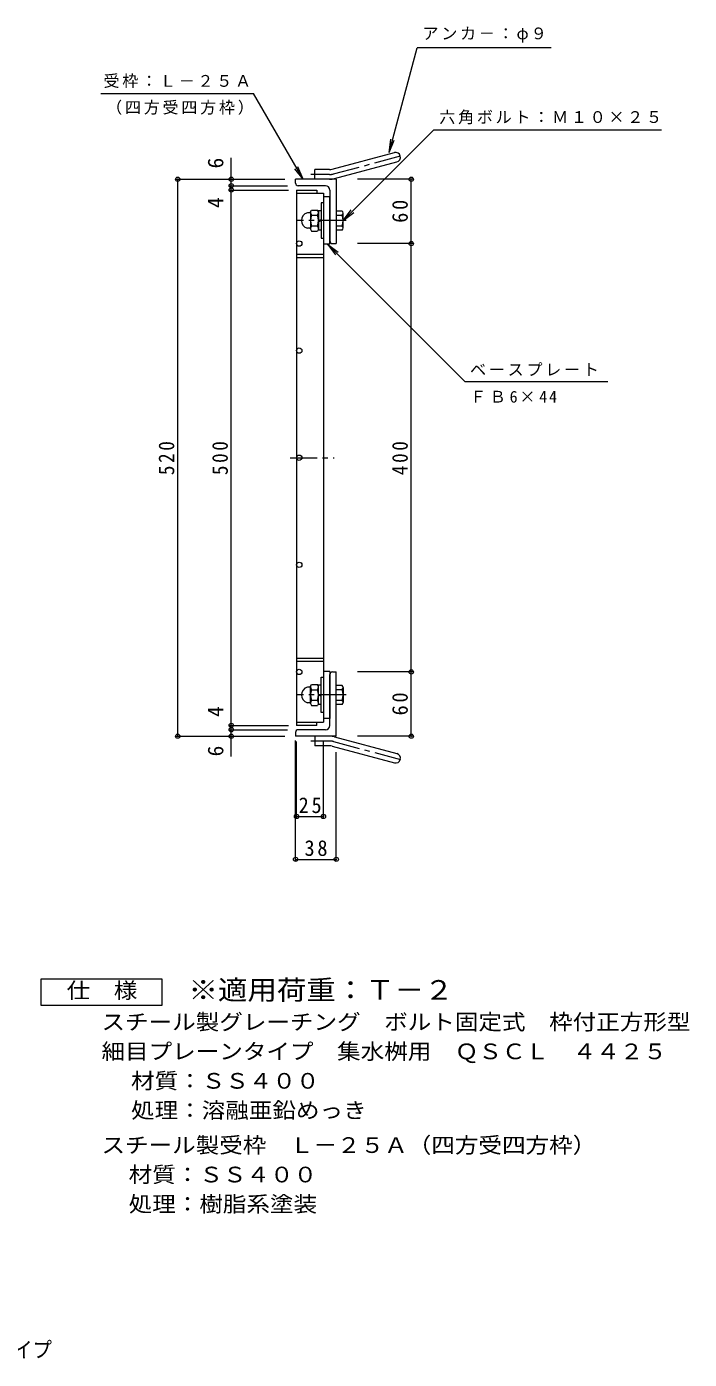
# Model space of a CAD drawing. Units: millimetres at full size, sheet at 1:5. Extents: x -806 to 798, y -688 to 645.
# Drawn here: x 179 to 798, y -664 to 581 of the extents above; entities that cross this region are included whole.
import ezdxf
from ezdxf.enums import TextEntityAlignment as Align

# ---------------------------------------------------------------- set-up
doc = ezdxf.new("R2010")
doc.units = ezdxf.units.MM
doc.header["$LTSCALE"] = 5
doc.header["$PDMODE"] = 32
doc.header["$PDSIZE"] = 4
doc.linetypes.add('CHAIN1', pattern=[8, 5, -1, 1, -1])
for name, color, linetype, lineweight in [('E-1', 2, 'Continuous', 9), ('E-2', 3, 'Continuous', 9), ('E-4', 7, 'Continuous', 9), ('E-5', 7, 'Continuous', 9), ('F-5_F-5ﾚｲﾔ', 2, 'Continuous', 9)]:
    doc.layers.add(name, color=color, linetype=linetype, lineweight=lineweight)
doc.styles.add('ＭＳ ゴシック', font='')
doc.styles.get('ＭＳ ゴシック').set_extended_font_data('MS Gothic')

msp = doc.modelspace()

# ---------------------------------------------------------------- linework, layer by layer
at = {"layer": 'E-1'}
for p, q in [((454.352, 416.003), (454.352, 383.003)), ((456.352, 416.003), (454.352, 416.003)), ((443.566, 406.753), (441.431, 406.753)), ((443.999, 407.003), (445.335, 409.318)), ((444.351, 407.614), (444.351, 391.393)), ((445.335, 409.318), (450.868, 409.318)), ((445.335, 404.411), (450.868, 404.411)), ((451.852, 407.614), (450.868, 409.318)), ((451.852, 408.503), (451.852, 390.503)), ((454.352, 408.503), (451.852, 408.503)), ((451.852, 399.686), (454.352, 400.356)), ((451.852, 398.651), (454.352, 399.321)), ((474.008, 408.388), (468.352, 408.388)), ((468.352, 404.503), (474.008, 404.503)), ((474.751, 392.561), (474.751, 406.446)), ((443.566, 392.253), (441.431, 392.253)), ((445.335, 394.596), (450.868, 394.596)), ((451.852, 391.393), (450.868, 389.688)), ((454.352, 390.503), (451.852, 390.503)), ((468.352, 394.504), (474.008, 394.504)), ((474.008, 390.618), (468.352, 390.618)), ((454.352, 383.003), (456.352, 383.003)), ((443.566, -36.247), (441.431, -36.247)), ((444.351, -51.608), (444.351, -35.387)), ((451.852, -35.387), (450.868, -33.682)), ((451.852, -52.498), (451.852, -34.497)), ((454.352, -34.497), (451.852, -34.497)), ((454.352, -26.998), (456.352, -26.998)), ((454.352, -59.997), (454.352, -26.998)), ((474.008, -34.612), (468.352, -34.612)), ((474.751, -36.555), (474.751, -50.44)), ((445.335, -38.59), (450.868, -38.59)), ((445.335, -48.405), (450.868, -48.405)), ((451.852, -42.645), (454.352, -43.315)), ((451.852, -43.68), (454.352, -44.35)), ((468.352, -38.498), (474.008, -38.498)), ((468.352, -48.497), (474.008, -48.497)), ((443.566, -50.748), (441.431, -50.748)), ((443.999, -50.997), (445.335, -53.312)), ((445.335, -53.312), (450.868, -53.312)), ((451.852, -51.608), (450.868, -53.312)), ((454.352, -52.498), (451.852, -52.498)), ((456.352, -59.997), (454.352, -59.997)), ((474.008, -52.382), (468.352, -52.382))]:
    msp.add_line(p, q, dxfattribs=at)
at = {"layer": 'E-1', "linetype": 'CHAIN1'}
for p, q in [((477.791, 399.503), (431.974, 399.503)), ((477.791, -43.497), (431.974, -43.497))]:
    msp.add_line(p, q, dxfattribs=at)
at = {"layer": 'E-1'}
for points in [[(443.999, 392.003), (445.335, 389.688), (450.868, 389.688)], [(443.999, -35.997), (445.335, -33.682), (450.868, -33.682)]]:
    msp.add_lwpolyline(points, dxfattribs=at)
for centre, radius, start, end in [((443.352, 399.503), 7.5, 104.83513, 255.16487), ((443.566, 407.253), 0.5, 270, 329.99997), ((450.057, 407.614), 5.705, 180, 214.1543), ((457.081, 399.503), 12.729, 157.32364, 202.67636), ((446.146, 407.614), 5.705, 325.8457, 0), ((439.122, 399.503), 12.729, 337.32364, 22.67636), ((457.561, 399.503), 17.19, 343.09029, 16.90971), ((471.842, 406.446), 2.91, 318.12389, 41.8763), ((443.566, 391.753), 0.5, 30.00003, 90), ((450.057, 391.393), 5.705, 145.8457, 180), ((446.146, 391.393), 5.705, 0, 34.1543), ((471.842, 392.561), 2.91, 318.1237, 41.87611), ((443.352, -43.497), 7.5, 104.83513, 255.16487), ((443.566, -35.748), 0.5, 270, 329.99997), ((450.057, -35.387), 5.705, 180, 214.1543), ((446.146, -35.387), 5.705, 325.8457, 0), ((471.842, -36.555), 2.91, 318.12389, 41.8763), ((457.081, -43.497), 12.729, 157.32364, 202.67636), ((450.057, -51.608), 5.705, 145.8457, 180), ((439.122, -43.497), 12.729, 337.32364, 22.67636), ((446.146, -51.608), 5.705, 0, 34.1543), ((457.561, -43.497), 17.19, 343.09029, 16.90971), ((471.842, -50.44), 2.91, 318.1237, 41.87611), ((443.566, -51.247), 0.5, 30.00003, 90)]:
    msp.add_arc(centre, radius, start, end, dxfattribs=at)
at = {"layer": 'E-2'}
for p, q in [((431.352, 428.004), (431.352, -71.998)), ((431.352, 428.004), (450.352, 428.004)), ((431.352, 425.004), (456.352, 425.004)), ((450.352, 428.004), (450.352, 425.004)), ((456.352, 425.004), (456.352, -68.998)), ((462.352, 421.503), (456.352, 421.503)), ((462.352, 377.503), (462.352, 421.503)), ((462.352, 377.503), (456.352, 377.503)), ((431.352, 368.004), (456.352, 368.004)), ((431.352, 365.004), (456.352, 365.004)), ((431.352, -8.998), (456.352, -8.998)), ((431.352, -11.998), (456.352, -11.998)), ((462.352, -21.497), (456.352, -21.497)), ((431.352, -68.998), (456.352, -68.998)), ((450.352, -71.998), (431.352, -71.998)), ((450.352, -71.998), (450.352, -68.998))]:
    msp.add_line(p, q, dxfattribs=at)
at = {"layer": 'E-2', "linetype": 'CHAIN1'}
msp.add_line((425.452, 178.003), (466.416, 178.003), dxfattribs=at)
at = {"layer": 'E-2'}
msp.add_lwpolyline([(462.352, -21.497), (462.352, -65.497), (456.352, -65.497)], dxfattribs=at)
for centre in [(433.852, 378.004), (433.852, 278.004), (433.852, 178.004), (433.852, 78.004), (433.852, -21.996)]:
    msp.add_circle(centre, 2.5, dxfattribs=at)
at = {"layer": 'E-4', "color": 2}
for p, q in [((464.496, 447.31), (522.687, 462.902)), ((466.825, 438.617), (525.016, 454.209)), ((430.352, 434.503), (430.352, 438.003)), ((468.352, 438.003), (430.352, 438.003)), ((448.352, 438.003), (448.352, 447.003)), ((462.167, 447.003), (448.352, 447.003)), ((468.352, 438.003), (468.352, 378.004)), ((458.352, 432.003), (432.852, 432.003)), ((462.352, 428.003), (462.352, 380.503)), ((464.852, 378.004), (468.352, 378.004)), ((462.352, -71.997), (462.352, -24.497)), ((464.852, -21.998), (468.352, -21.998)), ((468.352, -81.997), (468.352, -21.998)), ((430.352, -78.497), (430.352, -81.997)), ((468.352, -81.997), (430.352, -81.997)), ((458.352, -75.997), (432.852, -75.997)), ((448.352, -81.997), (448.352, -90.997)), ((466.825, -82.611), (525.016, -98.203)), ((462.167, -90.997), (448.352, -90.997)), ((464.496, -91.304), (522.687, -106.896))]:
    msp.add_line(p, q, dxfattribs=at)
at = {"layer": 'E-4'}
for p, q in [((370.352, 432.004), (370.352, 458.12)), ((318.852, 438.004), (420.352, 438.004)), ((320.352, -81.998), (320.352, 438.004)), ((539.852, 438.004), (488.352, 438.004)), ((538.352, 378.004), (538.352, 438.004)), ((368.852, 432.004), (422.852, 432.004)), ((368.852, 428.004), (423.852, 428.004)), ((370.352, 428.004), (370.352, 432.004)), ((370.352, -71.998), (370.352, 428.004)), ((539.852, 378.004), (488.352, 378.004)), ((538.352, -21.998), (538.352, 378.004)), ((539.852, -21.998), (488.352, -21.998)), ((538.352, -81.998), (538.352, -21.998)), ((368.852, -71.998), (423.852, -71.998)), ((370.352, -75.998), (370.352, -71.998)), ((318.852, -81.998), (420.352, -81.998)), ((368.852, -75.998), (422.852, -75.998)), ((370.352, -100.865), (370.352, -75.998)), ((430.352, -198.498), (430.352, -86.044)), ((431.352, -158.498), (431.352, -86.998)), ((456.352, -158.498), (456.352, -86.998)), ((539.852, -81.998), (488.352, -81.998)), ((468.352, -198.498), (468.352, -96.998)), ((431.352, -156.998), (456.352, -156.998)), ((430.352, -196.998), (468.352, -196.998))]:
    msp.add_line(p, q, dxfattribs=at)
at = {"layer": 'E-4', "color": 2, "linetype": 'CHAIN1'}
for p, q in [((465.661, 442.964), (530.827, 460.425)), ((462.167, 442.504), (444.547, 442.504)), ((462.167, -86.498), (444.547, -86.498)), ((465.661, -86.958), (530.827, -104.419))]:
    msp.add_line(p, q, dxfattribs=at)
at = {"layer": 'E-4', "color": 2}
for centre, radius, start, end in [((523.852, 458.556), 4.5, 285.00014, 104.99991), ((462.167, 456.003), 9, 270, 285.00002), ((462.167, 456.003), 18, 270, 285), ((432.852, 434.503), 2.5, 180, 270), ((458.352, 428.003), 4, 0, 90), ((464.852, 380.503), 2.5, 180, 270), ((464.852, -24.497), 2.5, 90, 180), ((458.352, -71.997), 4, 270, 0), ((432.852, -78.497), 2.5, 90, 180), ((462.167, -99.997), 18, 75, 90), ((462.167, -99.997), 9, 74.99998, 90), ((523.852, -102.55), 4.5, 255.00009, 74.99986)]:
    msp.add_arc(centre, radius, start, end, dxfattribs=at)
at = {"layer": 'E-4', "color": 2, "linetype": 'CHAIN1'}
for centre, start, end in [((462.167, 456.003), 270, 284.99995), ((462.167, -99.997), 75.00005, 90)]:
    msp.add_arc(centre, 13.5, start, end, dxfattribs=at)
at = {"layer": 'E-4'}
for p in [(320.352, 438.004), (370.352, 438.004), (538.352, 438.004), (370.352, 432.004), (370.352, 428.004), (538.352, 378.004), (538.352, -21.998), (370.352, -71.998), (370.352, -75.998), (320.352, -81.998), (370.352, -81.998), (538.352, -81.998), (431.352, -156.998), (456.352, -156.998), (430.352, -196.998), (468.352, -196.998)]:
    msp.add_point(p, dxfattribs=at)
at = {"layer": 'E-5'}
for p, q in [((517.687, 462.94), (543.891, 560.734)), ((668.891, 560.734), (543.891, 560.734)), ((248.557, 518.188), (391.057, 518.188)), ((437.351, 438.004), (391.057, 518.188)), ((474.751, 399.541), (559.543, 484.333)), ((517.687, 462.94), (519.318, 475.333)), ((517.687, 462.94), (522.47, 474.489)), ((559.543, 484.333), (772.043, 484.333)), ((437.351, 438.004), (432.568, 449.552)), ((437.351, 438.004), (429.742, 447.921)), ((474.751, 399.541), (482.361, 409.458)), ((474.751, 399.541), (484.668, 407.151)), ((460.101, 377.504), (588.297, 249.307)), ((460.101, 377.504), (470.018, 369.895)), ((460.101, 377.504), (467.71, 367.587)), ((588.297, 249.307), (722.047, 249.307))]:
    msp.add_line(p, q, dxfattribs=at)
at = {"layer": 'F-5_F-5ﾚｲﾔ'}
msp.add_lwpolyline([(192.936, -333.585), (192.936, -308.585), (305.436, -308.585), (305.436, -333.585)], close=True, dxfattribs=at)

# ---------------------------------------------------------------- texts
at = {"layer": 'E-4', "color": 2, "style": 'ＭＳ ゴシック'}
for s, p in [('6', (367.352, 448.12)), ('4', (367.352, 411.173)), ('4', (367.352, -64.045)), ('6', (367.352, -100.865))]:
    msp.add_text(s, height=14.66, rotation=90, dxfattribs=at).set_placement(p, align=Align.BOTTOM_LEFT)
at = {"layer": 'E-4', "color": 2, "char_height": 14.66, "attachment_point": 7, "rotation": 90, "style": 'ＭＳ ゴシック'}
for s, insert in [('\\T1.27;\\W0.95;60', (535.352, 397.379)), ('\\T1.27;\\W0.9;520', (317.352, 161.753)), ('\\T1.27;\\W0.9;500', (367.352, 161.753)), ('\\T1.27;\\W0.9;400', (535.352, 161.753)), ('\\T1.27;\\W0.95;60', (535.352, -62.623))]:
    msp.add_mtext(s, dxfattribs=dict(at, insert=insert))
at = {"layer": 'E-4', "color": 2, "char_height": 14.66, "attachment_point": 7, "style": 'ＭＳ ゴシック'}
for s, insert in [('\\T1.27;\\W0.95;25', (433.227, -153.998)), ('\\T1.27;\\W0.95;38', (438.727, -193.998))]:
    msp.add_mtext(s, dxfattribs=dict(at, insert=insert))
at = {"layer": 'E-5', "char_height": 11, "attachment_point": 7, "style": 'ＭＳ ゴシック'}
for s, insert in [('\\T1.17;アンカ－：φ９', (548.891, 565.734)), ('\\T1.17;受枠：Ｌ－２５Ａ', (251.057, 523.188)), ('\\T1.17;（四方受四方枠）', (253.557, 498.188)), ('\\T1.17;六角ボルト：Ｍ１０×２５', (564.543, 489.333)), ('\\T1.17;ベースプレート', (593.297, 254.307)), ('\\T1.23;ＦＢ6×44', (593.297, 229.307))]:
    msp.add_mtext(s, dxfattribs=dict(at, insert=insert))
at = {"layer": 'F-5_F-5ﾚｲﾔ', "style": 'ＭＳ ゴシック'}
for s, width, p in [('仕\u3000様', 1.1, (216.686, -331.085)), ('スチール製グレーチング\u3000ボルト固定式\u3000枠付正方形型', 1.1, (249.186, -360.545)), ('細目プレーンタイプ\u3000集水桝用\u3000ＱＳＣＬ\u3000４４２５', 1.1, (249.186, -388.046)), ('材質：ＳＳ４００', 1.1, (276.792, -415.544)), ('処理：溶融亜鉛めっき', 1.1, (276.792, -443.045)), ('スチール製受枠\u3000Ｌ－２５Ａ（四方受四方枠）', 1.1, (249.186, -475.545)), ('材質：ＳＳ４００', 1.1, (274.542, -503.045)), ('処理：樹脂系塗装', 1.1, (274.542, -530.545)), ('スチール製グレーチング\u3000ボルト固定式\u3000枠付正方形型\u3000細目プレーンタイプ', 0.9, (-426.973, -666.554))]:
    msp.add_text(s, height=14.66, dxfattribs=dict(at, width=width)).set_placement(p, align=Align.BOTTOM_LEFT)
at = {"layer": 'F-5_F-5ﾚｲﾔ', "color": 3, "style": 'ＭＳ ゴシック', "width": 1.1}
msp.add_text('※適用荷重：Ｔ－２', height=18.33, dxfattribs=at).set_placement((330.436, -333.585), align=Align.BOTTOM_LEFT)

doc.saveas('drawing.dxf')
